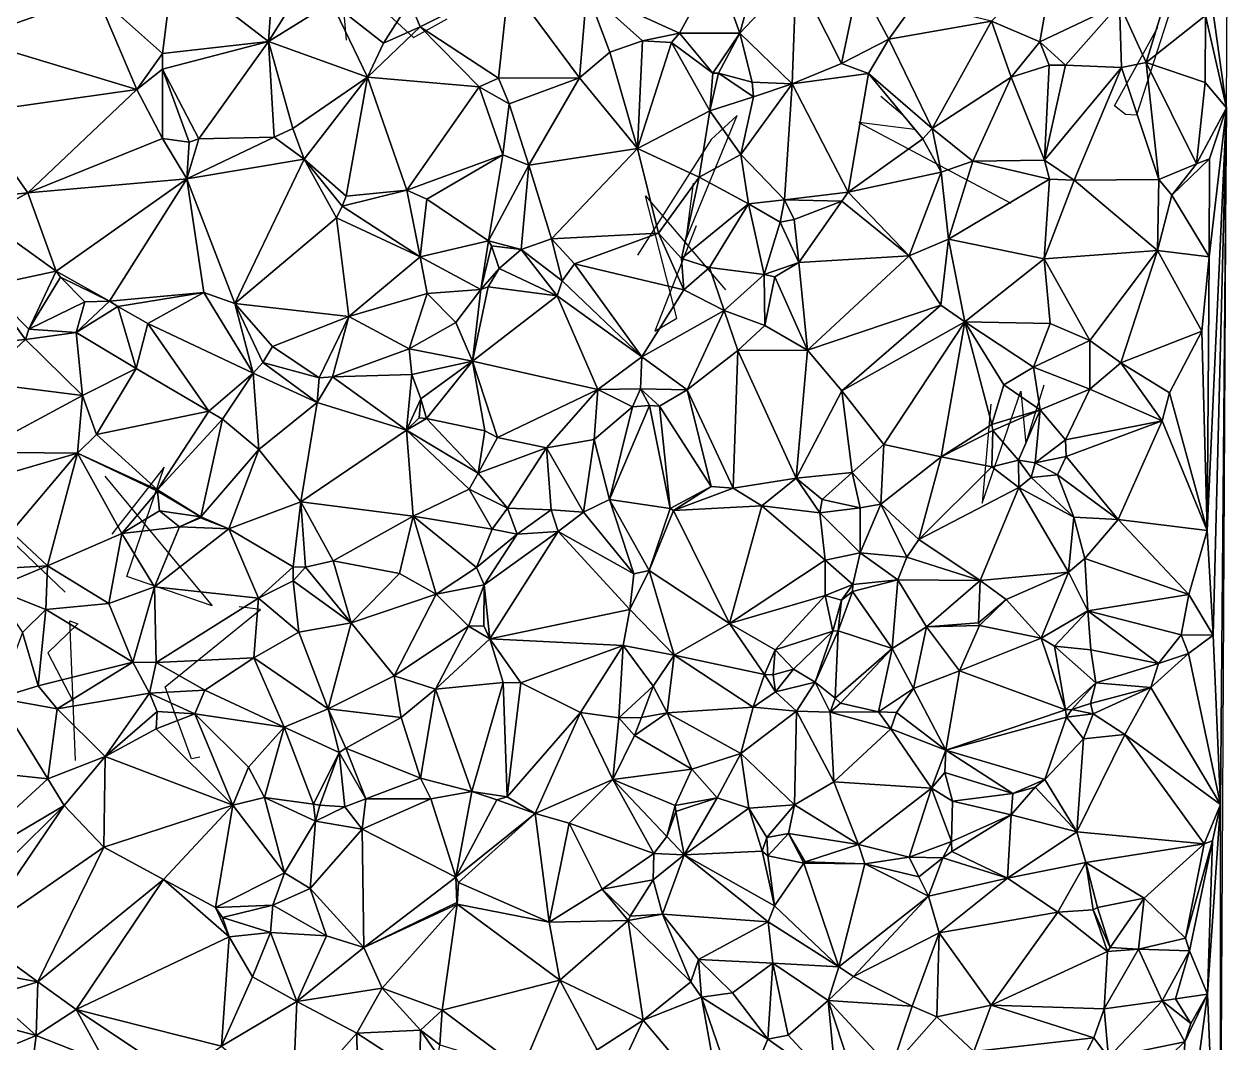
# Model space of a CAD drawing. Header units: metres. Extents: x -15 to 15.4, y -15 to 15.8.
# Drawn here: x 0.78 to 14.99, y -2.3 to 9.72 of the extents above; entities that cross this region are included whole.
import ezdxf

# ---------------------------------------------------------------- set-up
doc = ezdxf.new("R2010")
doc.units = ezdxf.units.M
doc.layers.add('CRACKS', color=1, linetype='Continuous')
doc.layers.add('STREET_MESH', color=7, linetype='Continuous')

msp = doc.modelspace()

# ---------------------------------------------------------------- linework, layer by layer
at = {"layer": 'CRACKS'}
for points in [[(4.587, 9.531, 0.1), (4.488, 10.65, 0.1), (4.762, 10.131, 0.1), (5.378, 9.56, 0.1), (5.775, 9.783, 0.1)], [(14.391, 10.149, 0.1), (13.906, 8.643, 0.1), (13.778, 8.654, 0.1), (13.649, 8.754, 0.1), (14.157, 9.684, 0.1)], [(10.892, 8.869, 0.1), (11.146, 8.654, 0.1), (11.288, 8.474, 0.1), (10.632, 8.558, 0.1), (12.423, 7.608, 0.1)], [(8.679, 7.841, 0.1), (8.592, 7.173, 0.1), (9.197, 8.64, 0.1), (8.889, 8.359, 0.1), (8.02, 6.994, 0.1)], [(8.714, 7.337, 0.1), (8.225, 6.094, 0.1), (8.485, 6.251, 0.1), (8.115, 7.693, 0.1), (9.058, 6.583, 0.1)], [(12.187, 5.236, 0.1), (12.086, 4.066, 0.1), (12.542, 5.388, 0.1), (12.601, 4.765, 0.1), (12.819, 5.463, 0.1)], [(1.739, 4.385, 0.1), (3.005, 2.854, 0.1), (1.998, 3.201, 0.1), (2.439, 4.49, 0.1), (1.82, 3.7, 0.1)], [(0.302, 3.771, 0.1), (-0.248, 2.944, 0.1), (-0.391, 3.196, 0.1), (0.263, 3.974, 0.1), (1.269, 3.017, 0.1)], [(2.858, 1.068, 0.1), (2.76, 1.05, 0.1), (2.448, 1.898, 0.1), (3.575, 2.811, 0.1), (3.324, 2.845, 0.1)], [(1.393, 1.029, 0.1), (1.324, 2.678, 0.1), (1.418, 2.644, 0.1), (1.064, 2.301, 0.1), (1.366, 1.72, 0.1)]]:
    msp.add_polyline3d(points, dxfattribs=at)
at = {"layer": 'STREET_MESH'}
for points in [[(14.774, 10.14), (14.97, 8.73), (14.985, 11.574)], [(2.418, 9.373), (2.544, 10.38), (1.64, 10.07)], [(2.544, 10.38), (2.418, 9.373), (3.667, 9.515)], [(3.709, 10.085), (2.544, 10.38), (3.667, 9.515)], [(7.423, 10.113), (8.516, 9.612), (8.946, 10.395)], [(8.516, 9.612), (9.227, 9.614), (8.946, 10.395)], [(9.227, 9.614), (9.398, 10.226), (8.946, 10.395)], [(12.765, 9.51), (12.938, 10.499), (12.197, 9.754)], [(12.765, 9.51), (13.708, 9.956), (12.938, 10.499)], [(9.398, 10.226), (9.227, 9.614), (9.893, 10.317)], [(9.227, 9.614), (9.845, 9.013), (9.893, 10.317)], [(9.845, 9.013), (10.428, 9.254), (9.893, 10.317)], [(10.428, 9.254), (10.626, 10.212), (9.893, 10.317)], [(0.546, 10.205), (0.149, 9.54), (1.64, 10.07)], [(4.007, 10.058), (3.709, 10.085), (3.667, 9.515)], [(5.337, 9.982), (5.457, 9.685), (6.504, 10.21)], [(5.457, 9.685), (6.38, 9.082), (6.504, 10.21)], [(6.38, 9.082), (7.337, 9.085), (6.504, 10.21)], [(7.337, 9.085), (7.423, 10.113), (6.504, 10.21)], [(7.693, 9.387), (7.423, 10.113), (7.337, 9.085)], [(7.423, 10.113), (8.078, 9.521), (8.516, 9.612)], [(8.078, 9.521), (7.423, 10.113), (7.693, 9.387)], [(10.626, 10.212), (10.428, 9.254), (10.985, 9.54)], [(11.293, 9.969), (10.626, 10.212), (10.985, 9.54)], [(14.774, 10.14), (14.721, 9.821), (14.97, 8.73)], [(1.64, 10.07), (0.149, 9.54), (2.115, 8.946)], [(2.418, 9.373), (1.64, 10.07), (2.115, 8.946)], [(4.41, 9.976), (4.007, 10.058), (3.667, 9.515)], [(4.835, 9.093), (4.41, 9.976), (3.667, 9.515)], [(4.41, 9.976), (5.023, 9.496), (5.337, 9.982)], [(5.023, 9.496), (4.41, 9.976), (4.835, 9.093)], [(5.023, 9.496), (5.457, 9.685), (5.337, 9.982)], [(11.293, 9.969), (10.985, 9.54), (12.197, 9.754)], [(13.708, 9.956), (12.765, 9.51), (13.07, 9.235)], [(13.731, 9.207), (13.708, 9.956), (13.07, 9.235)], [(14.022, 9.266), (14.236, 9.969), (13.708, 9.956)], [(13.731, 9.207), (14.022, 9.266), (13.708, 9.956)], [(14.022, 9.266), (14.721, 9.821), (14.236, 9.969)], [(14.721, 9.821), (14.022, 9.266), (14.716, 9.032)], [(14.721, 9.821), (14.716, 9.032), (14.97, 8.73)], [(5.457, 9.685), (4.835, 9.093), (6.153, 8.98)], [(5.023, 9.496), (4.835, 9.093), (5.457, 9.685)], [(6.38, 9.082), (5.457, 9.685), (6.153, 8.98)], [(10.985, 9.54), (11.495, 8.489), (12.197, 9.754)], [(11.495, 8.489), (12.427, 9.093), (12.197, 9.754)], [(12.427, 9.093), (12.765, 9.51), (12.197, 9.754)], [(0.149, 9.54), (0.164, 8.674), (2.115, 8.946)], [(2.418, 9.373), (2.418, 9.186), (3.667, 9.515)], [(2.418, 9.186), (2.845, 8.365), (3.667, 9.515)], [(3.667, 9.515), (2.845, 8.365), (3.733, 8.386)], [(3.956, 8.489), (3.667, 9.515), (3.733, 8.386)], [(3.956, 8.489), (4.835, 9.093), (3.667, 9.515)], [(8.078, 9.521), (7.693, 9.387), (8.021, 8.253)], [(8.42, 9.504), (8.078, 9.521), (8.021, 8.253)], [(8.078, 9.521), (8.42, 9.504), (8.516, 9.612)], [(8.42, 9.504), (8.91, 9.142), (8.516, 9.612)], [(8.91, 9.142), (9.227, 9.614), (8.516, 9.612)], [(8.91, 9.142), (8.976, 9.139), (9.227, 9.614)], [(9.227, 9.614), (8.976, 9.139), (9.375, 9.033)], [(9.845, 9.013), (9.227, 9.614), (9.375, 9.033)], [(10.985, 9.54), (10.428, 9.254), (10.745, 9.137)], [(11.495, 8.489), (10.985, 9.54), (10.745, 9.137)], [(2.418, 9.186), (2.418, 9.373), (2.115, 8.946)], [(7.693, 9.387), (7.337, 9.085), (8.021, 8.253)], [(8.875, 8.694), (8.42, 9.504), (8.021, 8.253)], [(8.91, 9.142), (8.42, 9.504), (8.875, 8.694)], [(12.876, 9.233), (12.765, 9.51), (12.427, 9.093)], [(12.765, 9.51), (12.876, 9.233), (13.07, 9.235)], [(10.428, 9.254), (9.845, 9.013), (10.745, 9.137)], [(12.823, 8.114), (12.876, 9.233), (12.427, 9.093)], [(12.876, 9.233), (12.823, 8.114), (13.07, 9.235)], [(12.823, 8.114), (13.731, 9.207), (13.07, 9.235)], [(14.022, 9.266), (13.731, 9.207), (14.169, 7.886)], [(14.022, 9.266), (14.615, 8.071), (14.716, 9.032)], [(14.615, 8.071), (14.022, 9.266), (14.169, 7.886)], [(2.419, 8.369), (2.418, 9.186), (2.115, 8.946)], [(2.731, 8.325), (2.418, 9.186), (2.419, 8.369)], [(2.418, 9.186), (2.731, 8.325), (2.845, 8.365)], [(4.835, 9.093), (3.956, 8.489), (4.09, 8.127)], [(4.586, 7.69), (4.835, 9.093), (4.09, 8.127)], [(4.835, 9.093), (4.586, 7.69), (5.3, 7.758)], [(6.153, 8.98), (4.835, 9.093), (5.3, 7.758)], [(8.976, 9.139), (8.91, 9.142), (8.875, 8.694)], [(8.976, 9.139), (8.875, 8.694), (9.388, 8.862)], [(8.976, 9.139), (9.388, 8.862), (9.375, 9.033)], [(10.745, 9.137), (9.845, 9.013), (10.504, 7.736)], [(11.386, 8.367), (10.745, 9.137), (10.504, 7.736)], [(11.386, 8.367), (11.495, 8.489), (10.745, 9.137)], [(11.495, 8.489), (11.977, 8.103), (12.427, 9.093)], [(11.977, 8.103), (12.823, 8.114), (12.427, 9.093)], [(13.731, 9.207), (12.823, 8.114), (13.173, 7.878)], [(14.169, 7.886), (13.731, 9.207), (13.173, 7.878)], [(6.434, 8.175), (6.153, 8.98), (5.3, 7.758)], [(6.508, 8.78), (6.38, 9.082), (6.153, 8.98)], [(6.434, 8.175), (6.508, 8.78), (6.153, 8.98)], [(7.337, 9.085), (6.38, 9.082), (6.508, 8.78)], [(7.337, 9.085), (6.508, 8.78), (6.739, 8.056)], [(8.021, 8.253), (7.337, 9.085), (6.739, 8.056)], [(9.241, 8.18), (9.845, 9.013), (9.388, 8.862)], [(9.241, 8.18), (9.756, 7.646), (9.845, 9.013)], [(9.388, 8.862), (9.845, 9.013), (9.375, 9.033)], [(9.845, 9.013), (9.756, 7.646), (10.504, 7.736)], [(14.716, 9.032), (14.615, 8.071), (14.97, 8.73)], [(0.164, 8.674), (0.831, 7.727), (2.115, 8.946)], [(0.831, 7.727), (2.419, 8.369), (2.115, 8.946)], [(8.875, 8.694), (9.241, 8.18), (9.388, 8.862)], [(0.164, 8.674), (0.106, 7.654), (0.831, 7.727)], [(6.508, 8.78), (6.434, 8.175), (6.739, 8.056)], [(8.75, 7.915), (8.875, 8.694), (8.021, 8.253)], [(8.75, 7.915), (9.241, 8.18), (8.875, 8.694)], [(14.615, 8.071), (14.769, 8.129), (14.97, 8.73)], [(14.97, 8.73), (14.739, 3.744), (14.81, 2.51)], [(14.765, 6.974), (14.739, 3.744), (14.97, 8.73)], [(14.769, 8.129), (14.765, 6.974), (14.97, 8.73)], [(14.897, 0.512), (14.97, 8.73), (14.81, 2.51)], [(14.97, 8.73), (14.897, 0.512), (14.893, -5.364)], [(2.703, 7.894), (4.09, 8.127), (3.733, 8.386)], [(2.845, 8.365), (2.703, 7.894), (3.733, 8.386)], [(4.09, 8.127), (3.956, 8.489), (3.733, 8.386)], [(11.602, 7.971), (11.495, 8.489), (11.386, 8.367)], [(11.602, 7.971), (11.977, 8.103), (11.495, 8.489)], [(0.831, 7.727), (2.703, 7.894), (2.419, 8.369)], [(2.703, 7.894), (2.731, 8.325), (2.419, 8.369)], [(2.731, 8.325), (2.703, 7.894), (2.845, 8.365)], [(7.005, 7.186), (8.021, 8.253), (6.739, 8.056)], [(8.021, 8.253), (7.005, 7.186), (8.267, 7.252)], [(8.75, 7.915), (8.021, 8.253), (8.267, 7.252)], [(11.602, 7.971), (11.386, 8.367), (10.504, 7.736)], [(2.703, 7.894), (3.27, 6.422), (4.09, 8.127)], [(4.09, 8.127), (3.27, 6.422), (4.471, 7.435)], [(4.537, 7.569), (4.09, 8.127), (4.471, 7.435)], [(4.537, 7.569), (4.586, 7.69), (4.09, 8.127)], [(5.534, 7.653), (6.434, 8.175), (5.3, 7.758)], [(6.434, 8.175), (5.534, 7.653), (6.264, 7.162)], [(6.434, 8.175), (6.264, 7.162), (6.739, 8.056)], [(9.241, 8.18), (8.75, 7.915), (9.329, 7.6)], [(9.756, 7.646), (9.241, 8.18), (9.329, 7.6)], [(11.977, 8.103), (11.602, 7.971), (11.688, 7.181)], [(12.881, 7.89), (11.977, 8.103), (11.688, 7.181)], [(11.977, 8.103), (12.881, 7.89), (12.823, 8.114)], [(12.823, 8.114), (12.881, 7.89), (13.173, 7.878)], [(14.765, 6.974), (14.769, 8.129), (14.325, 7.701)], [(14.769, 8.129), (14.615, 8.071), (14.325, 7.701)], [(6.264, 7.162), (6.65, 7.059), (6.739, 8.056)], [(6.65, 7.059), (7.005, 7.186), (6.739, 8.056)], [(11.226, 6.985), (11.602, 7.971), (10.504, 7.736)], [(11.688, 7.181), (11.602, 7.971), (11.226, 6.985)], [(14.615, 8.071), (14.169, 7.886), (14.325, 7.701)], [(2.703, 7.894), (0.831, 7.727), (1.162, 6.803)], [(2.703, 7.894), (1.162, 6.803), (1.794, 6.449)], [(2.906, 6.553), (2.703, 7.894), (1.794, 6.449)], [(3.27, 6.422), (2.703, 7.894), (2.906, 6.553)], [(8.541, 6.955), (8.75, 7.915), (8.267, 7.252)], [(8.75, 7.915), (8.541, 6.955), (9.329, 7.6)], [(12.881, 7.89), (11.688, 7.181), (12.817, 6.948)], [(12.881, 7.89), (12.817, 6.948), (13.173, 7.878)], [(12.817, 6.948), (14.155, 7.049), (13.173, 7.878)], [(14.155, 7.049), (14.169, 7.886), (13.173, 7.878)], [(14.169, 7.886), (14.155, 7.049), (14.325, 7.701)], [(0.831, 7.727), (0.106, 7.654), (0.287, 7.435)], [(1.162, 6.803), (0.831, 7.727), (0.287, 7.435)], [(4.586, 7.69), (4.537, 7.569), (5.3, 7.758)], [(4.537, 7.569), (5.458, 6.974), (5.3, 7.758)], [(5.458, 6.974), (5.534, 7.653), (5.3, 7.758)], [(9.756, 7.646), (10.433, 7.63), (10.504, 7.736)], [(10.433, 7.63), (11.226, 6.985), (10.504, 7.736)], [(14.155, 7.049), (14.765, 6.974), (14.325, 7.701)], [(5.458, 6.974), (4.537, 7.569), (4.471, 7.435)], [(5.534, 7.653), (5.458, 6.974), (6.264, 7.162)], [(8.541, 6.955), (8.87, 6.848), (9.329, 7.6)], [(8.87, 6.848), (9.514, 6.766), (9.329, 7.6)], [(9.704, 7.384), (9.756, 7.646), (9.329, 7.6)], [(9.514, 6.766), (9.704, 7.384), (9.329, 7.6)], [(9.704, 7.384), (9.868, 7.413), (9.756, 7.646)], [(9.756, 7.646), (9.868, 7.413), (10.433, 7.63)], [(10.433, 7.63), (9.868, 7.413), (9.924, 6.906)], [(11.226, 6.985), (10.433, 7.63), (9.924, 6.906)], [(0.338, 6.627), (1.162, 6.803), (0.287, 7.435)], [(3.27, 6.422), (4.614, 6.27), (4.471, 7.435)], [(4.614, 6.27), (5.458, 6.974), (4.471, 7.435)], [(9.868, 7.413), (9.704, 7.384), (9.924, 6.906)], [(7.005, 7.186), (7.278, 6.892), (8.267, 7.252)], [(7.278, 6.892), (8.567, 6.584), (8.267, 7.252)], [(8.567, 6.584), (8.541, 6.955), (8.267, 7.252)], [(9.704, 7.384), (9.514, 6.766), (9.924, 6.906)], [(5.458, 6.974), (6.172, 6.587), (6.264, 7.162)], [(6.172, 6.587), (6.299, 7.104), (6.264, 7.162)], [(6.172, 6.587), (6.389, 6.836), (6.299, 7.104)], [(6.299, 7.104), (6.65, 7.059), (6.264, 7.162)], [(6.389, 6.836), (6.65, 7.059), (6.299, 7.104)], [(6.65, 7.059), (7.134, 6.691), (7.005, 7.186)], [(7.134, 6.691), (7.278, 6.892), (7.005, 7.186)], [(11.688, 7.181), (11.226, 6.985), (11.598, 6.404)], [(11.882, 6.208), (11.688, 7.181), (11.598, 6.404)], [(11.688, 7.181), (11.882, 6.208), (12.817, 6.948)], [(5.458, 6.974), (4.614, 6.27), (5.54, 6.541)], [(6.172, 6.587), (5.458, 6.974), (5.54, 6.541)], [(6.65, 7.059), (6.389, 6.836), (7.074, 6.513)], [(7.134, 6.691), (6.65, 7.059), (7.074, 6.513)], [(10.027, 5.87), (11.226, 6.985), (9.924, 6.906)], [(11.226, 6.985), (10.027, 5.87), (11.598, 6.404)], [(13.356, 5.986), (14.155, 7.049), (12.817, 6.948)], [(14.155, 7.049), (13.356, 5.986), (13.722, 5.724)], [(14.155, 7.049), (13.722, 5.724), (14.679, 6.095)], [(14.765, 6.974), (14.155, 7.049), (14.679, 6.095)], [(14.765, 6.974), (14.679, 6.095), (14.739, 3.744)], [(6.389, 6.836), (6.172, 6.587), (6.258, 6.619)], [(6.389, 6.836), (6.258, 6.619), (7.074, 6.513)], [(7.278, 6.892), (7.134, 6.691), (8.071, 5.795)], [(8.567, 6.584), (7.278, 6.892), (8.071, 5.795)], [(8.87, 6.848), (8.541, 6.955), (8.567, 6.584)], [(9.044, 6.338), (8.87, 6.848), (8.567, 6.584)], [(9.514, 6.766), (8.87, 6.848), (9.044, 6.338)], [(9.514, 6.766), (9.641, 6.738), (9.924, 6.906)], [(9.641, 6.738), (10.027, 5.87), (9.924, 6.906)], [(12.817, 6.948), (11.882, 6.208), (12.89, 6.186)], [(13.356, 5.986), (12.817, 6.948), (12.89, 6.186)], [(0.338, 6.627), (0.842, 6.121), (1.162, 6.803)], [(0.842, 6.121), (1.214, 6.735), (1.162, 6.803)], [(1.214, 6.735), (0.842, 6.121), (1.502, 6.442)], [(1.162, 6.803), (1.214, 6.735), (1.794, 6.449)], [(1.214, 6.735), (1.502, 6.442), (1.794, 6.449)], [(7.134, 6.691), (7.074, 6.513), (8.071, 5.795)], [(9.514, 6.766), (9.044, 6.338), (9.524, 6.164)], [(9.641, 6.738), (9.514, 6.766), (9.524, 6.164)], [(10.027, 5.87), (9.641, 6.738), (9.524, 6.164)], [(0.338, 6.627), (-0.158, 5.906), (0.802, 5.998)], [(0.842, 6.121), (0.338, 6.627), (0.802, 5.998)], [(1.889, 6.387), (2.906, 6.553), (1.794, 6.449)], [(2.906, 6.553), (1.889, 6.387), (2.244, 6.187)], [(2.906, 6.553), (2.244, 6.187), (3.486, 5.599)], [(3.27, 6.422), (2.906, 6.553), (3.486, 5.599)], [(4.614, 6.27), (5.327, 5.888), (5.54, 6.541)], [(5.327, 5.888), (5.876, 6.2), (5.54, 6.541)], [(5.876, 6.2), (6.172, 6.587), (5.54, 6.541)], [(6.172, 6.587), (5.876, 6.2), (6.073, 5.743)], [(7.074, 6.513), (6.258, 6.619), (6.073, 5.743)], [(6.258, 6.619), (6.172, 6.587), (6.073, 5.743)], [(9.044, 6.338), (8.567, 6.584), (8.071, 5.795)], [(1.502, 6.442), (0.842, 6.121), (1.398, 6.08)], [(1.398, 6.08), (1.889, 6.387), (1.794, 6.449)], [(1.502, 6.442), (1.398, 6.08), (1.794, 6.449)], [(4.614, 6.27), (3.27, 6.422), (3.715, 5.915)], [(3.602, 5.726), (3.27, 6.422), (3.486, 5.599)], [(3.27, 6.422), (3.602, 5.726), (3.715, 5.915)], [(7.552, 5.407), (7.074, 6.513), (6.073, 5.743)], [(7.074, 6.513), (7.552, 5.407), (8.071, 5.795)], [(10.027, 5.87), (10.433, 5.391), (11.598, 6.404)], [(10.433, 5.391), (11.882, 6.208), (11.598, 6.404)], [(2.107, 5.655), (1.889, 6.387), (1.398, 6.08)], [(1.889, 6.387), (2.107, 5.655), (2.244, 6.187)], [(4.266, 5.547), (4.614, 6.27), (3.715, 5.915)], [(4.614, 6.27), (4.266, 5.547), (4.423, 5.557)], [(5.327, 5.888), (4.614, 6.27), (4.423, 5.557)], [(8.608, 5.403), (9.044, 6.338), (8.071, 5.795)], [(9.204, 5.867), (9.044, 6.338), (8.608, 5.403)], [(9.044, 6.338), (9.204, 5.867), (9.524, 6.164)], [(0.842, 6.121), (0.802, 5.998), (1.398, 6.08)], [(2.107, 5.655), (2.965, 5.152), (2.244, 6.187)], [(2.244, 6.187), (2.965, 5.152), (3.486, 5.599)], [(5.876, 6.2), (5.327, 5.888), (6.073, 5.743)], [(9.204, 5.867), (10.027, 5.87), (9.524, 6.164)], [(10.926, 4.759), (11.882, 6.208), (10.433, 5.391)], [(11.882, 6.208), (10.926, 4.759), (11.603, 4.614)], [(12.2, 4.994), (11.882, 6.208), (11.603, 4.614)], [(11.882, 6.208), (12.692, 5.671), (12.89, 6.186)], [(12.342, 5.461), (12.692, 5.671), (11.882, 6.208)], [(12.2, 4.994), (12.342, 5.461), (11.882, 6.208)], [(12.692, 5.671), (13.356, 5.986), (12.89, 6.186)], [(0.802, 5.998), (-0.158, 5.906), (0.253, 5.49)], [(1.475, 5.336), (0.802, 5.998), (0.253, 5.49)], [(0.802, 5.998), (1.475, 5.336), (1.398, 6.08)], [(1.475, 5.336), (2.107, 5.655), (1.398, 6.08)], [(13.356, 5.986), (12.692, 5.671), (13.357, 5.413)], [(13.356, 5.986), (13.357, 5.413), (13.722, 5.724)], [(13.722, 5.724), (14.296, 5.37), (14.679, 6.095)], [(14.679, 6.095), (14.296, 5.37), (14.739, 3.744)], [(3.602, 5.726), (4.266, 5.547), (3.715, 5.915)], [(5.357, 5.586), (5.327, 5.888), (4.423, 5.557)], [(5.327, 5.888), (5.357, 5.586), (6.073, 5.743)], [(9.204, 5.867), (8.608, 5.403), (9.148, 4.244)], [(9.204, 5.867), (9.148, 4.244), (9.892, 4.362)], [(10.027, 5.87), (9.204, 5.867), (9.892, 4.362)], [(10.433, 5.391), (10.027, 5.87), (9.892, 4.362)], [(4.241, 5.255), (3.602, 5.726), (3.486, 5.599)], [(3.602, 5.726), (4.241, 5.255), (4.266, 5.547)], [(5.357, 5.586), (5.466, 5.296), (6.073, 5.743)], [(5.466, 5.296), (5.532, 5.066), (6.073, 5.743)], [(5.532, 5.066), (6.219, 4.92), (6.073, 5.743)], [(6.219, 4.92), (6.368, 4.843), (6.073, 5.743)], [(6.368, 4.843), (7.552, 5.407), (6.073, 5.743)], [(7.552, 5.407), (8.057, 5.414), (8.071, 5.795)], [(8.057, 5.414), (8.608, 5.403), (8.071, 5.795)], [(13.722, 5.724), (13.357, 5.413), (14.209, 5.039)], [(14.296, 5.37), (13.722, 5.724), (14.209, 5.039)], [(2.107, 5.655), (1.475, 5.336), (1.639, 4.877)], [(2.965, 5.152), (2.107, 5.655), (1.639, 4.877)], [(2.965, 5.152), (3.125, 5.059), (3.486, 5.599)], [(3.125, 5.059), (3.553, 4.701), (3.486, 5.599)], [(3.553, 4.701), (4.241, 5.255), (3.486, 5.599)], [(4.266, 5.547), (4.241, 5.255), (4.423, 5.557)], [(4.423, 5.557), (4.241, 5.255), (5.294, 4.928)], [(5.357, 5.586), (4.423, 5.557), (5.294, 4.928)], [(5.466, 5.296), (5.357, 5.586), (5.294, 4.928)], [(12.692, 5.671), (12.342, 5.461), (12.769, 5.167)], [(13.357, 5.413), (12.692, 5.671), (12.769, 5.167)], [(0.232, 4.667), (1.475, 5.336), (0.253, 5.49)], [(7.552, 5.407), (6.368, 4.843), (6.949, 4.719)], [(7.51, 4.819), (7.552, 5.407), (6.949, 4.719)], [(7.51, 4.819), (7.96, 5.202), (7.552, 5.407)], [(7.96, 5.202), (8.057, 5.414), (7.552, 5.407)], [(7.96, 5.202), (8.164, 5.22), (8.057, 5.414)], [(8.057, 5.414), (8.28, 5.209), (8.608, 5.403)], [(8.057, 5.414), (8.164, 5.22), (8.28, 5.209)], [(8.608, 5.403), (8.28, 5.209), (8.89, 4.264)], [(9.148, 4.244), (8.608, 5.403), (8.89, 4.264)], [(12.342, 5.461), (12.2, 4.994), (12.769, 5.167)], [(13.357, 5.413), (12.769, 5.167), (13.068, 4.814)], [(14.209, 5.039), (13.357, 5.413), (13.068, 4.814)], [(1.415, 4.656), (1.475, 5.336), (0.232, 4.667)], [(1.475, 5.336), (1.415, 4.656), (1.639, 4.877)], [(4.05, 4.083), (4.241, 5.255), (3.553, 4.701)], [(4.241, 5.255), (4.05, 4.083), (5.294, 4.928)], [(5.445, 5.074), (5.466, 5.296), (5.294, 4.928)], [(5.445, 5.074), (5.532, 5.066), (5.466, 5.296)], [(10.552, 4.429), (10.433, 5.391), (9.892, 4.362)], [(10.552, 4.429), (10.926, 4.759), (10.433, 5.391)], [(14.296, 5.37), (14.209, 5.039), (14.739, 3.744)], [(2.36, 4.223), (2.965, 5.152), (1.639, 4.877)], [(2.965, 5.152), (2.36, 4.223), (3.125, 5.059)], [(7.96, 5.202), (7.51, 4.819), (7.69, 4.11)], [(8.407, 4.005), (8.164, 5.22), (7.69, 4.11)], [(8.164, 5.22), (7.96, 5.202), (7.69, 4.11)], [(8.164, 5.22), (8.407, 4.005), (8.28, 5.209)], [(8.28, 5.209), (8.407, 4.005), (8.89, 4.264)], [(12.2, 4.994), (12.211, 4.922), (12.769, 5.167)], [(12.211, 4.922), (12.516, 4.573), (12.769, 5.167)], [(12.516, 4.573), (12.713, 4.541), (12.769, 5.167)], [(12.769, 5.167), (12.713, 4.541), (13.068, 4.814)], [(2.36, 4.223), (2.868, 3.905), (3.125, 5.059)], [(3.125, 5.059), (2.868, 3.905), (3.553, 4.701)], [(5.532, 5.066), (5.445, 5.074), (5.294, 4.928)], [(6.141, 4.422), (5.532, 5.066), (5.294, 4.928)], [(5.532, 5.066), (6.141, 4.422), (6.219, 4.92)], [(12.211, 4.922), (12.2, 4.994), (11.603, 4.614)], [(13.079, 4.618), (14.209, 5.039), (13.068, 4.814)], [(13.079, 4.618), (13.692, 3.874), (14.209, 5.039)], [(14.209, 5.039), (13.692, 3.874), (14.739, 3.744)], [(1.415, 4.656), (2.36, 4.223), (1.639, 4.877)], [(4.05, 4.083), (5.373, 3.914), (5.294, 4.928)], [(5.373, 3.914), (6.036, 4.23), (5.294, 4.928)], [(6.036, 4.23), (6.141, 4.422), (5.294, 4.928)], [(6.141, 4.422), (6.368, 4.843), (6.219, 4.92)], [(6.368, 4.843), (6.141, 4.422), (6.949, 4.719)], [(12.2, 4.497), (12.211, 4.922), (11.603, 4.614)], [(12.516, 4.573), (12.211, 4.922), (12.2, 4.497)], [(2.868, 3.905), (3.2, 3.762), (3.553, 4.701)], [(3.2, 3.762), (4.05, 4.083), (3.553, 4.701)], [(6.141, 4.422), (6.487, 4.008), (6.949, 4.719)], [(6.487, 4.008), (7.002, 3.987), (6.949, 4.719)], [(7.385, 3.962), (7.51, 4.819), (6.949, 4.719)], [(7.002, 3.987), (7.385, 3.962), (6.949, 4.719)], [(7.51, 4.819), (7.385, 3.962), (7.69, 4.11)], [(10.926, 4.759), (10.552, 4.429), (10.893, 4.056)], [(10.926, 4.759), (10.893, 4.056), (11.603, 4.614)], [(12.713, 4.541), (13.079, 4.618), (13.068, 4.814)], [(1.415, 4.656), (0.232, 4.667), (0.234, 4.316)], [(1.415, 4.656), (0.234, 4.316), (0.634, 3.727)], [(1.063, 3.328), (1.415, 4.656), (0.634, 3.727)], [(1.063, 3.328), (1.938, 3.709), (1.415, 4.656)], [(2.358, 4.208), (2.36, 4.223), (1.415, 4.656)], [(1.938, 3.709), (2.358, 4.208), (1.415, 4.656)], [(10.893, 4.056), (11.34, 3.639), (11.603, 4.614)], [(11.34, 3.639), (12.2, 4.497), (11.603, 4.614)], [(12.516, 4.573), (12.2, 4.497), (12.52, 4.252)], [(12.664, 4.371), (12.516, 4.573), (12.52, 4.252)], [(12.664, 4.371), (12.713, 4.541), (12.516, 4.573)], [(12.713, 4.541), (12.977, 4.402), (13.079, 4.618)], [(12.977, 4.402), (13.692, 3.874), (13.079, 4.618)], [(6.487, 4.008), (6.141, 4.422), (6.036, 4.23)], [(10.198, 4.111), (10.552, 4.429), (9.892, 4.362)], [(10.647, 4.011), (10.552, 4.429), (10.198, 4.111)], [(10.552, 4.429), (10.647, 4.011), (10.893, 4.056)], [(12.2, 4.497), (11.34, 3.639), (12.52, 4.252)], [(12.713, 4.541), (12.664, 4.371), (12.977, 4.402)], [(8.407, 4.005), (8.446, 3.978), (8.89, 4.264)], [(8.446, 3.978), (9.148, 4.244), (8.89, 4.264)], [(9.148, 4.244), (9.486, 4.036), (9.892, 4.362)], [(9.486, 4.036), (10.17, 3.952), (9.892, 4.362)], [(10.17, 3.952), (10.198, 4.111), (9.892, 4.362)], [(12.664, 4.371), (12.52, 4.252), (13.169, 3.901)], [(12.977, 4.402), (12.664, 4.371), (13.169, 3.901)], [(13.692, 3.874), (12.977, 4.402), (13.169, 3.901)], [(2.383, 3.974), (2.358, 4.208), (1.938, 3.709)], [(2.36, 4.223), (2.358, 4.208), (2.868, 3.905)], [(2.358, 4.208), (2.383, 3.974), (2.868, 3.905)], [(5.373, 3.914), (6.306, 3.76), (6.036, 4.23)], [(6.306, 3.76), (6.487, 4.008), (6.036, 4.23)], [(8.446, 3.978), (9.486, 4.036), (9.148, 4.244)], [(11.34, 3.639), (12.064, 3.152), (12.52, 4.252)], [(12.064, 3.152), (13.103, 3.254), (12.52, 4.252)], [(12.52, 4.252), (13.103, 3.254), (13.169, 3.901)], [(4.05, 4.083), (3.2, 3.762), (3.958, 3.315)], [(4.105, 3.312), (4.05, 4.083), (3.958, 3.315)], [(4.05, 4.083), (4.432, 3.386), (5.373, 3.914)], [(4.105, 3.312), (4.432, 3.386), (4.05, 4.083)], [(6.602, 3.699), (6.487, 4.008), (6.306, 3.76)], [(6.487, 4.008), (6.602, 3.699), (7.002, 3.987)], [(6.602, 3.699), (7.084, 3.734), (7.002, 3.987)], [(7.084, 3.734), (7.385, 3.962), (7.002, 3.987)], [(7.385, 3.962), (7.979, 3.231), (7.69, 4.11)], [(8.159, 3.272), (8.407, 4.005), (7.69, 4.11)], [(7.979, 3.231), (8.159, 3.272), (7.69, 4.11)], [(8.446, 3.978), (8.407, 4.005), (8.159, 3.272)], [(8.446, 3.978), (8.159, 3.272), (9.108, 2.645)], [(9.486, 4.036), (8.446, 3.978), (9.108, 2.645)], [(10.235, 3.392), (9.486, 4.036), (9.108, 2.645)], [(10.17, 3.952), (9.486, 4.036), (10.235, 3.392)], [(10.17, 3.952), (10.647, 4.011), (10.198, 4.111)], [(10.647, 4.011), (10.17, 3.952), (10.646, 3.481)], [(10.647, 4.011), (10.646, 3.481), (10.893, 4.056)], [(10.646, 3.481), (11.197, 3.429), (10.893, 4.056)], [(11.197, 3.429), (11.34, 3.639), (10.893, 4.056)], [(2.383, 3.974), (1.938, 3.709), (2.62, 3.786)], [(2.383, 3.974), (2.62, 3.786), (2.868, 3.905)], [(2.62, 3.786), (2.864, 3.894), (2.868, 3.905)], [(2.864, 3.894), (2.62, 3.786), (3.2, 3.762)], [(2.864, 3.894), (3.2, 3.762), (2.868, 3.905)], [(4.432, 3.386), (5.213, 3.237), (5.373, 3.914)], [(5.373, 3.914), (5.213, 3.237), (5.644, 2.994)], [(6.122, 3.308), (5.373, 3.914), (5.644, 2.994)], [(6.122, 3.308), (6.306, 3.76), (5.373, 3.914)], [(7.084, 3.734), (7.979, 3.231), (7.385, 3.962)], [(10.17, 3.952), (10.235, 3.392), (10.646, 3.481)], [(13.103, 3.254), (13.296, 3.415), (13.169, 3.901)], [(13.296, 3.415), (13.692, 3.874), (13.169, 3.901)], [(13.296, 3.415), (14.523, 2.988), (13.692, 3.874)], [(13.692, 3.874), (14.523, 2.988), (14.739, 3.744)], [(0.374, 3.289), (1.063, 3.328), (0.634, 3.727)], [(1.938, 3.709), (1.063, 3.328), (1.784, 2.883)], [(1.938, 3.709), (1.784, 2.883), (2.322, 3.079)], [(2.62, 3.786), (1.938, 3.709), (2.322, 3.079)], [(3.2, 3.762), (2.62, 3.786), (2.322, 3.079)], [(3.551, 2.947), (3.2, 3.762), (2.322, 3.079)], [(3.2, 3.762), (3.551, 2.947), (3.958, 3.315)], [(6.122, 3.308), (6.602, 3.699), (6.306, 3.76)], [(6.602, 3.699), (6.122, 3.308), (6.214, 3.101)], [(6.279, 2.466), (7.084, 3.734), (6.214, 3.101)], [(7.084, 3.734), (6.602, 3.699), (6.214, 3.101)], [(7.084, 3.734), (6.279, 2.466), (7.932, 2.812)], [(7.979, 3.231), (7.084, 3.734), (7.932, 2.812)], [(14.739, 3.744), (14.523, 2.988), (14.81, 2.51)], [(11.34, 3.639), (11.197, 3.429), (12.064, 3.152)], [(10.235, 3.392), (10.562, 3.107), (10.646, 3.481)], [(10.562, 3.107), (11.093, 3.161), (10.646, 3.481)], [(11.093, 3.161), (11.197, 3.429), (10.646, 3.481)], [(11.197, 3.429), (11.093, 3.161), (12.064, 3.152)], [(13.296, 3.415), (13.103, 3.254), (13.334, 2.794)], [(14.523, 2.988), (13.296, 3.415), (13.334, 2.794)], [(0.418, 3.058), (1.063, 3.328), (0.374, 3.289)], [(1.063, 3.328), (0.418, 3.058), (1.041, 2.81)], [(1.063, 3.328), (1.041, 2.81), (1.784, 2.883)], [(3.551, 2.947), (3.96, 3.151), (3.958, 3.315)], [(3.96, 3.151), (4.105, 3.312), (3.958, 3.315)], [(4.105, 3.312), (3.96, 3.151), (4.644, 2.655)], [(4.432, 3.386), (4.105, 3.312), (4.644, 2.655)], [(5.213, 3.237), (4.432, 3.386), (4.644, 2.655)], [(6.214, 3.101), (6.122, 3.308), (5.644, 2.994)], [(8.455, 2.273), (8.159, 3.272), (7.932, 2.812)], [(8.159, 3.272), (7.979, 3.231), (7.932, 2.812)], [(8.159, 3.272), (8.455, 2.273), (9.108, 2.645)], [(10.236, 2.978), (10.235, 3.392), (9.108, 2.645)], [(10.236, 2.978), (10.562, 3.107), (10.235, 3.392)], [(4.027, 2.545), (3.96, 3.151), (3.551, 2.947)], [(3.96, 3.151), (4.027, 2.545), (4.644, 2.655)], [(5.213, 3.237), (4.644, 2.655), (5.644, 2.994)], [(11.093, 3.161), (10.562, 3.107), (10.557, 3.023)], [(11.024, 2.351), (11.093, 3.161), (10.557, 3.023)], [(11.431, 2.606), (11.093, 3.161), (11.024, 2.351)], [(11.093, 3.161), (11.431, 2.606), (12.064, 3.152)], [(11.431, 2.606), (12.042, 2.654), (12.064, 3.152)], [(12.042, 2.654), (12.371, 2.931), (12.064, 3.152)], [(12.371, 2.931), (13.103, 3.254), (12.064, 3.152)], [(12.371, 2.931), (12.784, 2.474), (13.103, 3.254)], [(13.103, 3.254), (12.784, 2.474), (13.334, 2.794)], [(0.418, 3.058), (0.768, 2.54), (1.041, 2.81)], [(1.784, 2.883), (2.069, 2.192), (2.322, 3.079)], [(2.069, 2.192), (2.344, 2.187), (2.322, 3.079)], [(2.344, 2.187), (3.551, 2.947), (2.322, 3.079)], [(4.644, 2.655), (5.149, 2.028), (5.644, 2.994)], [(5.149, 2.028), (6.027, 2.615), (5.644, 2.994)], [(6.027, 2.615), (6.214, 3.101), (5.644, 2.994)], [(6.027, 2.615), (6.209, 2.618), (6.214, 3.101)], [(6.209, 2.618), (6.279, 2.466), (6.214, 3.101)], [(10.236, 2.978), (10.426, 2.92), (10.562, 3.107)], [(10.387, 2.559), (11.024, 2.351), (10.557, 3.023)], [(10.426, 2.92), (10.387, 2.559), (10.557, 3.023)], [(10.562, 3.107), (10.426, 2.92), (10.557, 3.023)], [(14.434, 2.514), (14.523, 2.988), (13.334, 2.794)], [(14.523, 2.988), (14.434, 2.514), (14.81, 2.51)], [(1.041, 2.81), (2.069, 2.192), (1.784, 2.883)], [(3.551, 2.947), (2.344, 2.187), (3.495, 2.242)], [(4.027, 2.545), (3.551, 2.947), (3.495, 2.242)], [(9.643, 2.335), (10.236, 2.978), (9.108, 2.645)], [(10.236, 2.978), (9.643, 2.335), (10.325, 2.556)], [(10.426, 2.92), (10.236, 2.978), (10.325, 2.556)], [(10.387, 2.559), (10.426, 2.92), (10.325, 2.556)], [(12.042, 2.654), (12.057, 2.622), (12.371, 2.931)], [(12.371, 2.931), (12.057, 2.622), (12.784, 2.474)], [(1.041, 2.81), (0.768, 2.54), (0.95, 1.91)], [(2.069, 2.192), (1.041, 2.81), (0.95, 1.91)], [(6.279, 2.466), (7.853, 2.387), (7.932, 2.812)], [(7.853, 2.387), (8.455, 2.273), (7.932, 2.812)], [(12.784, 2.474), (12.938, 2.379), (13.334, 2.794)], [(12.938, 2.379), (13.37, 2.337), (13.334, 2.794)], [(14.167, 2.174), (14.434, 2.514), (13.334, 2.794)], [(13.37, 2.337), (14.167, 2.174), (13.334, 2.794)], [(4.644, 2.655), (4.027, 2.545), (4.373, 1.638)], [(5.149, 2.028), (4.644, 2.655), (4.373, 1.638)], [(6.027, 2.615), (5.149, 2.028), (5.639, 1.872)], [(6.279, 2.466), (6.027, 2.615), (5.639, 1.872)], [(6.209, 2.618), (6.027, 2.615), (6.279, 2.466)], [(8.455, 2.273), (9.52, 2.045), (9.108, 2.645)], [(9.52, 2.045), (9.643, 2.335), (9.108, 2.645)], [(10.387, 2.559), (10.325, 2.556), (10.115, 1.956)], [(10.352, 1.764), (10.387, 2.559), (10.115, 1.956)], [(10.387, 2.559), (10.352, 1.764), (11.024, 2.351)], [(11.276, 1.878), (11.431, 2.606), (11.024, 2.351)], [(11.431, 2.606), (11.276, 1.878), (11.819, 2.088)], [(12.057, 2.622), (12.042, 2.654), (11.431, 2.606)], [(12.057, 2.622), (11.431, 2.606), (11.819, 2.088)], [(12.057, 2.622), (11.819, 2.088), (12.784, 2.474)], [(0.768, 2.54), (0.476, 1.766), (0.95, 1.91)], [(4.027, 2.545), (3.495, 2.242), (4.373, 1.638)], [(6.435, 1.952), (6.279, 2.466), (5.639, 1.872)], [(7.853, 2.387), (6.279, 2.466), (6.643, 1.947)], [(6.279, 2.466), (6.435, 1.952), (6.643, 1.947)], [(9.643, 2.335), (9.861, 2.109), (10.325, 2.556)], [(10.325, 2.556), (9.861, 2.109), (10.115, 1.956)], [(11.819, 2.088), (13.07, 1.628), (12.784, 2.474)], [(13.07, 1.628), (12.938, 2.379), (12.784, 2.474)], [(14.167, 2.174), (14.522, 2.291), (14.434, 2.514)], [(14.434, 2.514), (14.522, 2.291), (14.81, 2.51)], [(14.522, 2.291), (14.897, 0.512), (14.81, 2.51)], [(7.347, 1.595), (7.853, 2.387), (6.643, 1.947)], [(7.802, 1.532), (7.853, 2.387), (7.347, 1.595)], [(7.802, 1.532), (8.204, 1.906), (7.853, 2.387)], [(7.853, 2.387), (8.204, 1.906), (8.455, 2.273)], [(8.455, 2.273), (8.204, 1.906), (8.372, 1.594)], [(9.386, 1.66), (8.455, 2.273), (8.372, 1.594)], [(9.52, 2.045), (8.455, 2.273), (9.386, 1.66)], [(9.52, 2.045), (9.622, 2.042), (9.643, 2.335)], [(9.622, 2.042), (9.861, 2.109), (9.643, 2.335)], [(10.352, 1.764), (10.415, 1.708), (11.024, 2.351)], [(11.024, 2.351), (10.415, 1.708), (10.862, 1.604)], [(11.276, 1.878), (11.024, 2.351), (10.862, 1.604)], [(12.938, 2.379), (13.428, 1.947), (13.37, 2.337)], [(12.938, 2.379), (13.07, 1.628), (13.428, 1.947)], [(13.428, 1.947), (14.167, 2.174), (13.37, 2.337)], [(14.522, 2.291), (14.076, 1.89), (14.897, 0.512)], [(14.522, 2.291), (14.167, 2.174), (14.076, 1.89)], [(1.176, 1.641), (2.069, 2.192), (0.95, 1.91)], [(2.265, 1.825), (2.069, 2.192), (1.176, 1.641)], [(2.265, 1.825), (2.344, 2.187), (2.069, 2.192)], [(2.344, 2.187), (2.265, 1.825), (2.916, 1.86)], [(2.344, 2.187), (2.916, 1.86), (3.495, 2.242)], [(2.916, 1.86), (3.854, 1.424), (3.495, 2.242)], [(3.495, 2.242), (3.854, 1.424), (4.373, 1.638)], [(14.167, 2.174), (13.428, 1.947), (14.076, 1.89)], [(5.233, 1.538), (5.149, 2.028), (4.373, 1.638)], [(5.149, 2.028), (5.233, 1.538), (5.639, 1.872)], [(9.649, 1.839), (9.52, 2.045), (9.386, 1.66)], [(9.622, 2.042), (9.52, 2.045), (9.649, 1.839)], [(9.622, 2.042), (9.649, 1.839), (9.861, 2.109)], [(9.861, 2.109), (9.649, 1.839), (10.115, 1.956)], [(11.819, 2.088), (11.276, 1.878), (11.656, 1.15)], [(13.07, 1.628), (11.819, 2.088), (11.656, 1.15)], [(0.476, 1.766), (1.176, 1.641), (0.95, 1.91)], [(2.916, 1.86), (2.265, 1.825), (2.799, 1.582)], [(3.854, 1.424), (2.916, 1.86), (2.799, 1.582)], [(5.233, 1.538), (5.46, 0.82), (5.639, 1.872)], [(5.46, 0.82), (6.067, 0.663), (5.639, 1.872)], [(6.067, 0.663), (6.435, 1.952), (5.639, 1.872)], [(6.067, 0.663), (6.484, 0.601), (6.435, 1.952)], [(6.435, 1.952), (6.484, 0.601), (6.643, 1.947)], [(6.484, 0.601), (7.347, 1.595), (6.643, 1.947)], [(7.802, 1.532), (8.069, 1.539), (8.204, 1.906)], [(8.204, 1.906), (8.069, 1.539), (8.372, 1.594)], [(9.649, 1.839), (9.898, 1.612), (10.115, 1.956)], [(9.898, 1.612), (10.292, 1.602), (10.115, 1.956)], [(10.292, 1.602), (10.352, 1.764), (10.115, 1.956)], [(11.076, 1.598), (11.276, 1.878), (10.862, 1.604)], [(11.276, 1.878), (11.076, 1.598), (11.656, 1.15)], [(13.428, 1.947), (13.07, 1.628), (13.143, 1.63)], [(13.428, 1.947), (13.143, 1.63), (13.366, 1.702)], [(13.428, 1.947), (13.366, 1.702), (14.076, 1.89)], [(13.366, 1.702), (13.397, 1.582), (14.076, 1.89)], [(13.397, 1.582), (13.77, 1.335), (14.076, 1.89)], [(14.076, 1.89), (13.77, 1.335), (14.897, 0.512)], [(1.064, 0.815), (0.476, 1.766), (-0.115, 0.94)], [(1.176, 1.641), (0.476, 1.766), (1.064, 0.815)], [(2.265, 1.825), (1.176, 1.641), (1.743, 1.079)], [(2.355, 1.607), (2.265, 1.825), (1.743, 1.079)], [(2.265, 1.825), (2.355, 1.607), (2.799, 1.582)], [(9.898, 1.612), (9.649, 1.839), (9.386, 1.66)], [(10.415, 1.708), (10.352, 1.764), (10.292, 1.602)], [(10.415, 1.708), (10.292, 1.602), (10.862, 1.604)], [(1.176, 1.641), (1.064, 0.815), (1.743, 1.079)], [(2.342, 1.405), (2.355, 1.607), (1.743, 1.079)], [(2.355, 1.607), (2.342, 1.405), (2.799, 1.582)], [(2.342, 1.405), (3.249, 0.504), (2.799, 1.582)], [(3.431, 0.95), (3.854, 1.424), (2.799, 1.582)], [(3.249, 0.504), (3.431, 0.95), (2.799, 1.582)], [(3.854, 1.424), (4.501, 1.126), (4.373, 1.638)], [(4.581, 1.174), (5.233, 1.538), (4.373, 1.638)], [(4.501, 1.126), (4.581, 1.174), (4.373, 1.638)], [(6.484, 0.601), (6.814, 0.406), (7.347, 1.595)], [(6.814, 0.406), (7.731, 0.807), (7.347, 1.595)], [(7.731, 0.807), (7.802, 1.532), (7.347, 1.595)], [(7.986, 1.326), (8.66, 0.929), (8.372, 1.594)], [(8.069, 1.539), (7.986, 1.326), (8.372, 1.594)], [(9.239, 1.114), (9.386, 1.66), (8.372, 1.594)], [(8.66, 0.929), (9.239, 1.114), (8.372, 1.594)], [(9.239, 1.114), (9.898, 1.612), (9.386, 1.66)], [(9.872, 0.505), (9.898, 1.612), (9.239, 1.114)], [(9.898, 1.612), (9.872, 0.505), (10.338, 0.779)], [(10.292, 1.602), (9.898, 1.612), (10.338, 0.779)], [(10.292, 1.602), (11.008, 1.405), (10.862, 1.604)], [(11.008, 1.405), (10.292, 1.602), (10.338, 0.779)], [(11.008, 1.405), (11.076, 1.598), (10.862, 1.604)], [(11.076, 1.598), (11.008, 1.405), (11.656, 1.15)], [(13.07, 1.628), (11.656, 1.15), (13.082, 1.542)], [(13.143, 1.63), (13.07, 1.628), (13.082, 1.542)], [(13.397, 1.582), (13.143, 1.63), (13.082, 1.542)], [(13.28, 1.286), (13.397, 1.582), (13.082, 1.542)], [(13.143, 1.63), (13.397, 1.582), (13.366, 1.702)], [(13.77, 1.335), (13.397, 1.582), (13.28, 1.286)], [(3.622, 0.593), (3.854, 1.424), (3.431, 0.95)], [(3.622, 0.593), (4.199, 0.513), (3.854, 1.424)], [(4.199, 0.513), (4.501, 1.126), (3.854, 1.424)], [(4.581, 1.174), (5.46, 0.82), (5.233, 1.538)], [(7.802, 1.532), (7.731, 0.807), (7.986, 1.326)], [(8.069, 1.539), (7.802, 1.532), (7.986, 1.326)], [(11.656, 1.15), (12.824, 0.807), (13.082, 1.542)], [(12.824, 0.807), (13.28, 1.286), (13.082, 1.542)], [(3.249, 0.504), (2.342, 1.405), (1.743, 1.079)], [(7.731, 0.807), (8.66, 0.929), (7.986, 1.326)], [(11.008, 1.405), (10.338, 0.779), (11.487, 0.703)], [(11.656, 1.15), (11.008, 1.405), (11.487, 0.703)], [(12.824, 0.807), (13.205, 0.187), (13.28, 1.286)], [(13.205, 0.187), (13.77, 1.335), (13.28, 1.286)], [(14.704, 0.046), (13.77, 1.335), (13.205, 0.187)], [(13.77, 1.335), (14.704, 0.046), (14.897, 0.512)], [(4.818, 0.577), (4.581, 1.174), (4.501, 1.126)], [(4.581, 1.174), (4.818, 0.577), (5.46, 0.82)], [(11.646, 0.888), (11.656, 1.15), (11.487, 0.703)], [(11.656, 1.15), (11.646, 0.888), (12.447, 0.641)], [(12.824, 0.807), (11.656, 1.15), (12.447, 0.641)], [(1.743, 1.079), (1.064, 0.815), (1.258, 0.497)], [(1.724, 0.008), (1.743, 1.079), (1.258, 0.497)], [(1.724, 0.008), (3.249, 0.504), (1.743, 1.079)], [(4.199, 0.513), (4.273, 0.503), (4.501, 1.126)], [(4.273, 0.503), (4.567, 0.483), (4.501, 1.126)], [(4.567, 0.483), (4.818, 0.577), (4.501, 1.126)], [(8.66, 0.929), (8.959, 0.589), (9.239, 1.114)], [(8.959, 0.589), (9.336, 0.467), (9.239, 1.114)], [(9.336, 0.467), (9.872, 0.505), (9.239, 1.114)], [(1.064, 0.815), (-0.115, 0.94), (-0.253, -0.394)], [(3.249, 0.504), (3.622, 0.593), (3.431, 0.95)], [(8.465, 0.497), (8.66, 0.929), (7.731, 0.807)], [(8.66, 0.929), (8.465, 0.497), (8.959, 0.589)], [(11.735, 0.55), (11.646, 0.888), (11.487, 0.703)], [(11.646, 0.888), (11.735, 0.55), (12.447, 0.641)], [(1.258, 0.497), (1.064, 0.815), (-0.253, -0.394)], [(5.46, 0.82), (4.818, 0.577), (5.583, 0.577)], [(6.067, 0.663), (5.46, 0.82), (5.583, 0.577)], [(7.731, 0.807), (6.814, 0.406), (7.216, 0.29)], [(8.215, -0.068), (7.731, 0.807), (7.216, 0.29)], [(8.215, -0.068), (8.368, 0.133), (7.731, 0.807)], [(8.368, 0.133), (8.465, 0.497), (7.731, 0.807)], [(9.872, 0.505), (10.626, 0.04), (10.338, 0.779)], [(10.338, 0.779), (10.626, 0.04), (11.487, 0.703)], [(12.428, 0.39), (12.713, 0.714), (12.447, 0.641)], [(12.713, 0.714), (12.428, 0.39), (13.205, 0.187)], [(12.713, 0.714), (12.824, 0.807), (12.447, 0.641)], [(12.824, 0.807), (12.713, 0.714), (13.205, 0.187)], [(3.249, 0.504), (3.857, -0.296), (3.622, 0.593)], [(3.857, -0.296), (4.222, 0.313), (3.622, 0.593)], [(4.222, 0.313), (4.199, 0.513), (3.622, 0.593)], [(4.818, 0.577), (4.567, 0.483), (4.773, 0.218)], [(4.773, 0.218), (5.878, -0.345), (5.583, 0.577)], [(4.818, 0.577), (4.773, 0.218), (5.583, 0.577)], [(5.878, -0.345), (6.067, 0.663), (5.583, 0.577)], [(6.067, 0.663), (5.878, -0.345), (6.36, 0.566)], [(6.484, 0.601), (6.067, 0.663), (6.36, 0.566)], [(6.814, 0.406), (6.484, 0.601), (6.36, 0.566)], [(8.959, 0.589), (8.465, 0.497), (8.474, 0.43)], [(8.572, -0.083), (8.959, 0.589), (8.474, 0.43)], [(9.336, 0.467), (8.959, 0.589), (8.572, -0.083)], [(10.626, 0.04), (11.225, -0.111), (11.487, 0.703)], [(11.225, -0.111), (11.723, 0.076), (11.487, 0.703)], [(11.723, 0.076), (11.735, 0.55), (11.487, 0.703)], [(11.735, 0.55), (12.428, 0.39), (12.447, 0.641)], [(-0.042, -0.793), (1.258, 0.497), (-0.253, -0.394)], [(-0.042, -0.793), (0.208, -1.042), (1.258, 0.497)], [(0.208, -1.042), (1.724, 0.008), (1.258, 0.497)], [(2.428, -0.375), (3.249, 0.504), (1.724, 0.008)], [(2.428, -0.375), (3.043, -0.704), (3.249, 0.504)], [(3.043, -0.704), (3.857, -0.296), (3.249, 0.504)], [(4.222, 0.313), (4.273, 0.503), (4.199, 0.513)], [(4.567, 0.483), (4.273, 0.503), (4.222, 0.313)], [(4.773, 0.218), (4.567, 0.483), (4.222, 0.313)], [(5.878, -0.345), (6.814, 0.406), (6.36, 0.566)], [(8.465, 0.497), (8.368, 0.133), (8.474, 0.43)], [(8.368, 0.133), (8.572, -0.083), (8.474, 0.43)], [(9.491, -0.041), (9.336, 0.467), (8.572, -0.083)], [(9.336, 0.467), (9.545, 0.123), (9.872, 0.505)], [(9.545, 0.123), (9.336, 0.467), (9.491, -0.041)], [(9.872, 0.505), (9.545, 0.123), (9.802, 0.17)], [(10.626, 0.04), (9.872, 0.505), (9.802, 0.17)], [(11.735, 0.55), (11.723, 0.076), (12.428, 0.39)], [(14.704, 0.046), (14.805, 0.081), (14.897, 0.512)], [(14.897, 0.512), (14.744, -1.728), (14.893, -5.364)], [(14.897, 0.512), (14.805, 0.081), (14.744, -1.728)], [(4.222, 0.313), (3.857, -0.296), (4.16, -0.479)], [(4.773, 0.218), (4.222, 0.313), (4.16, -0.479)], [(5.908, -0.408), (6.814, 0.406), (5.878, -0.345)], [(6.814, 0.406), (5.908, -0.408), (6.98, -0.879)], [(6.814, 0.406), (6.98, -0.879), (7.216, 0.29)], [(6.98, -0.879), (7.603, -0.488), (7.216, 0.29)], [(7.603, -0.488), (8.215, -0.068), (7.216, 0.29)], [(11.723, 0.076), (11.728, -0.045), (12.428, 0.39)], [(12.428, 0.39), (11.728, -0.045), (12.385, -0.359)], [(12.428, 0.39), (12.385, -0.359), (13.205, 0.187)], [(4.794, -1.178), (4.773, 0.218), (4.16, -0.479)], [(4.773, 0.218), (4.794, -1.178), (5.878, -0.345)], [(9.545, 0.123), (9.558, -0.094), (9.802, 0.17)], [(9.558, -0.094), (9.984, -0.18), (9.802, 0.17)], [(9.984, -0.18), (9.997, -0.165), (9.802, 0.17)], [(9.997, -0.165), (10.626, 0.04), (9.802, 0.17)], [(12.385, -0.359), (13.308, -0.174), (13.205, 0.187)], [(13.308, -0.174), (14.704, 0.046), (13.205, 0.187)], [(0.947, -1.583), (1.724, 0.008), (0.208, -1.042)], [(0.947, -1.583), (2.428, -0.375), (1.724, 0.008)], [(8.368, 0.133), (8.215, -0.068), (8.572, -0.083)], [(9.558, -0.094), (9.545, 0.123), (9.491, -0.041)], [(10.626, 0.04), (9.997, -0.165), (10.702, -0.191)], [(11.225, -0.111), (10.626, 0.04), (10.702, -0.191)], [(11.624, -0.117), (11.723, 0.076), (11.225, -0.111)], [(11.624, -0.117), (11.728, -0.045), (11.723, 0.076)], [(14.704, 0.046), (13.308, -0.174), (13.997, -0.594)], [(14.704, 0.046), (13.997, -0.594), (14.486, -1.067)], [(14.533, -1.217), (14.805, 0.081), (14.486, -1.067)], [(14.805, 0.081), (14.704, 0.046), (14.486, -1.067)], [(14.805, 0.081), (14.533, -1.217), (14.744, -1.728)], [(7.603, -0.488), (8.205, -0.378), (8.215, -0.068)], [(8.215, -0.068), (8.205, -0.378), (8.572, -0.083)], [(8.205, -0.378), (8.317, -0.782), (8.572, -0.083)], [(8.317, -0.782), (9.564, -0.872), (8.572, -0.083)], [(9.636, -0.685), (9.491, -0.041), (8.572, -0.083)], [(9.564, -0.872), (9.636, -0.685), (8.572, -0.083)], [(9.636, -0.685), (9.558, -0.094), (9.491, -0.041)], [(9.558, -0.094), (9.636, -0.685), (9.984, -0.18)], [(11.338, -0.343), (11.225, -0.111), (10.702, -0.191)], [(11.338, -0.343), (11.624, -0.117), (11.225, -0.111)], [(11.624, -0.117), (11.338, -0.343), (11.452, -0.569)], [(11.624, -0.117), (11.452, -0.569), (12.385, -0.359)], [(11.728, -0.045), (11.624, -0.117), (12.385, -0.359)], [(9.984, -0.18), (9.636, -0.685), (10.395, -1.406)], [(9.997, -0.165), (9.984, -0.18), (10.702, -0.191)], [(9.984, -0.18), (10.395, -1.406), (10.702, -0.191)], [(10.395, -1.406), (11.452, -0.569), (10.702, -0.191)], [(11.452, -0.569), (11.338, -0.343), (10.702, -0.191)], [(12.978, -0.759), (13.308, -0.174), (12.385, -0.359)], [(13.308, -0.174), (12.978, -0.759), (13.396, -0.734)], [(13.308, -0.174), (13.448, -0.705), (13.997, -0.594)], [(13.448, -0.705), (13.308, -0.174), (13.396, -0.734)], [(2.428, -0.375), (0.947, -1.583), (1.401, -1.909)], [(3.206, -1.05), (2.428, -0.375), (1.401, -1.909)], [(3.206, -1.05), (3.043, -0.704), (2.428, -0.375)], [(3.857, -0.296), (3.043, -0.704), (3.718, -0.679)], [(4.16, -0.479), (3.857, -0.296), (3.718, -0.679)], [(4.794, -1.178), (5.888, -0.646), (5.878, -0.345)], [(5.888, -0.646), (5.908, -0.408), (5.878, -0.345)], [(5.908, -0.408), (5.888, -0.646), (5.892, -0.665)], [(6.98, -0.879), (5.908, -0.408), (5.892, -0.665)], [(8.205, -0.378), (7.603, -0.488), (7.934, -0.805)], [(8.317, -0.782), (8.205, -0.378), (7.934, -0.805)], [(12.385, -0.359), (11.452, -0.569), (11.58, -1.003)], [(12.978, -0.759), (12.385, -0.359), (11.58, -1.003)], [(4.353, -1.039), (4.16, -0.479), (3.718, -0.679)], [(4.353, -1.039), (4.794, -1.178), (4.16, -0.479)], [(7.603, -0.488), (6.98, -0.879), (7.911, -0.858)], [(7.603, -0.488), (7.911, -0.858), (7.934, -0.805)], [(3.043, -0.704), (3.124, -0.821), (3.718, -0.679)], [(3.124, -0.821), (3.043, -0.704), (3.206, -1.05)], [(3.124, -0.821), (3.692, -1), (3.718, -0.679)], [(3.692, -1), (4.353, -1.039), (3.718, -0.679)], [(5.888, -0.646), (4.794, -1.178), (5.892, -0.665)], [(4.794, -1.178), (5.007, -1.657), (5.892, -0.665)], [(5.007, -1.657), (5.718, -1.917), (5.892, -0.665)], [(5.892, -0.665), (5.718, -1.917), (7.103, -1.562)], [(6.98, -0.879), (5.892, -0.665), (7.103, -1.562)], [(10.395, -1.406), (9.636, -0.685), (9.564, -0.872)], [(11.452, -0.569), (10.395, -1.406), (10.57, -1.519)], [(11.452, -0.569), (10.57, -1.519), (11.58, -1.003)], [(13.596, -1.175), (13.448, -0.705), (13.396, -0.734)], [(13.448, -0.705), (13.596, -1.175), (13.997, -0.594)], [(13.997, -0.594), (13.596, -1.175), (13.929, -1.197)], [(14.486, -1.067), (13.997, -0.594), (13.929, -1.197)], [(3.124, -0.821), (3.206, -1.05), (3.692, -1)], [(7.911, -0.858), (8.317, -0.782), (7.934, -0.805)], [(8.651, -1.581), (8.317, -0.782), (7.911, -0.858)], [(9.564, -0.872), (8.317, -0.782), (8.739, -1.319)], [(8.317, -0.782), (8.651, -1.581), (8.739, -1.319)], [(12.192, -1.857), (12.978, -0.759), (11.58, -1.003)], [(13.563, -1.223), (12.978, -0.759), (12.192, -1.857)], [(12.978, -0.759), (13.563, -1.223), (13.396, -0.734)], [(13.563, -1.223), (13.596, -1.175), (13.396, -0.734)], [(6.98, -0.879), (7.103, -1.562), (7.911, -0.858)], [(7.911, -0.858), (7.103, -1.562), (8.088, -2.033)], [(8.651, -1.581), (7.911, -0.858), (8.088, -2.033)], [(9.616, -1.361), (9.564, -0.872), (8.739, -1.319)], [(9.616, -1.361), (10.395, -1.406), (9.564, -0.872)], [(0.947, -1.583), (0.208, -1.042), (0.6, -1.518)], [(3.206, -1.05), (1.401, -1.909), (3.112, -2.339)], [(3.206, -1.05), (3.112, -2.339), (3.481, -1.523)], [(3.692, -1), (3.206, -1.05), (3.481, -1.523)], [(4.002, -1.813), (3.692, -1), (3.481, -1.523)], [(4.002, -1.813), (4.353, -1.039), (3.692, -1)], [(4.794, -1.178), (4.353, -1.039), (4.002, -1.813)], [(10.57, -1.519), (11.259, -1.867), (11.58, -1.003)], [(11.259, -1.867), (11.552, -1.993), (11.58, -1.003)], [(11.552, -1.993), (12.192, -1.857), (11.58, -1.003)], [(14.533, -1.217), (14.486, -1.067), (13.929, -1.197)], [(4.794, -1.178), (4.002, -1.813), (5.007, -1.657)], [(13.563, -1.223), (12.192, -1.857), (13.525, -1.899)], [(13.525, -1.899), (14.208, -1.804), (13.929, -1.197)], [(13.563, -1.223), (13.525, -1.899), (13.929, -1.197)], [(13.596, -1.175), (13.563, -1.223), (13.929, -1.197)], [(14.208, -1.804), (14.533, -1.217), (13.929, -1.197)], [(14.369, -1.783), (14.533, -1.217), (14.208, -1.804)], [(14.533, -1.217), (14.369, -1.783), (14.744, -1.728)], [(8.739, -1.319), (8.651, -1.581), (8.777, -1.763)], [(9.142, -1.712), (8.739, -1.319), (8.777, -1.763)], [(9.142, -1.712), (9.616, -1.361), (8.739, -1.319)], [(9.616, -1.361), (9.142, -1.712), (9.558, -2.257)], [(9.616, -1.361), (9.558, -2.257), (9.798, -2.211)], [(10.395, -1.406), (9.616, -1.361), (10.269, -1.801)], [(10.269, -1.801), (9.616, -1.361), (9.798, -2.211)], [(10.57, -1.519), (10.395, -1.406), (10.269, -1.801)], [(0.404, -1.749), (0.947, -1.583), (0.6, -1.518)], [(3.112, -2.339), (4.002, -1.813), (3.481, -1.523)], [(7.103, -1.562), (5.718, -1.917), (6.657, -2.622)], [(7.103, -1.562), (6.657, -2.622), (7.546, -2.384)], [(8.088, -2.033), (7.103, -1.562), (7.546, -2.384)], [(11.259, -1.867), (10.57, -1.519), (10.269, -1.801)], [(0.947, -1.583), (0.404, -1.749), (0.927, -2.213)], [(1.401, -1.909), (0.947, -1.583), (0.927, -2.213)], [(5.007, -1.657), (4.002, -1.813), (4.712, -2.186)], [(5.46, -2.151), (5.007, -1.657), (4.712, -2.186)], [(5.46, -2.151), (5.718, -1.917), (5.007, -1.657)], [(8.651, -1.581), (8.088, -2.033), (8.777, -1.763)], [(0.404, -1.749), (-0.017, -1.965), (0.927, -2.213)], [(3.951, -3.044), (4.002, -1.813), (3.112, -2.339)], [(4.002, -1.813), (3.951, -3.044), (4.712, -2.186)], [(8.088, -2.033), (9.025, -3.142), (8.777, -1.763)], [(9.558, -2.257), (9.142, -1.712), (8.777, -1.763)], [(9.22, -3.055), (9.558, -2.257), (8.777, -1.763)], [(9.025, -3.142), (9.22, -3.055), (8.777, -1.763)], [(10.37, -2.83), (10.269, -1.801), (9.798, -2.211)], [(11.012, -2.605), (11.259, -1.867), (10.269, -1.801)], [(10.612, -2.843), (11.012, -2.605), (10.269, -1.801)], [(10.37, -2.83), (10.612, -2.843), (10.269, -1.801)], [(14.208, -1.804), (13.525, -1.899), (13.577, -2.476)], [(14.477, -2.288), (14.208, -1.804), (13.577, -2.476)], [(14.549, -2.073), (14.369, -1.783), (14.208, -1.804)], [(14.477, -2.288), (14.549, -2.073), (14.208, -1.804)], [(14.369, -1.783), (14.549, -2.073), (14.744, -1.728)], [(14.744, -1.728), (14.403, -4.273), (14.893, -5.364)], [(14.477, -2.288), (14.403, -4.273), (14.744, -1.728)], [(14.549, -2.073), (14.477, -2.288), (14.744, -1.728)], [(0.927, -2.213), (-0.017, -1.965), (-0.198, -2.681)], [(1.745, -2.539), (1.401, -1.909), (0.927, -2.213)], [(3.112, -2.339), (1.401, -1.909), (2.582, -2.699)], [(1.401, -1.909), (1.745, -2.539), (2.582, -2.699)], [(5.718, -1.917), (5.46, -2.151), (5.688, -2.326)], [(6.657, -2.622), (5.718, -1.917), (5.688, -2.326)], [(11.012, -2.605), (11.552, -1.993), (11.259, -1.867)], [(12.192, -1.857), (11.552, -1.993), (11.99, -2.405)], [(13.402, -2.241), (12.192, -1.857), (11.99, -2.405)], [(12.192, -1.857), (13.402, -2.241), (13.525, -1.899)], [(13.525, -1.899), (13.402, -2.241), (13.577, -2.476)], [(7.611, -3.054), (8.088, -2.033), (7.546, -2.384)], [(7.611, -3.054), (9.025, -3.142), (8.088, -2.033)], [(11.552, -1.993), (11.012, -2.605), (11.99, -2.405)], [(0.927, -2.213), (-0.198, -2.681), (0.831, -2.998)], [(1.745, -2.539), (0.927, -2.213), (0.831, -2.998)], [(3.951, -3.044), (4.73, -3.556), (4.712, -2.186)], [(5.452, -2.67), (5.46, -2.151), (4.712, -2.186)], [(4.73, -3.556), (5.452, -2.67), (4.712, -2.186)], [(5.671, -2.453), (5.46, -2.151), (5.452, -2.67)], [(5.46, -2.151), (5.671, -2.453), (5.688, -2.326)], [(9.22, -3.055), (10.37, -2.83), (9.558, -2.257)], [(9.558, -2.257), (10.37, -2.83), (9.798, -2.211)], [(12.834, -3.369), (13.402, -2.241), (11.99, -2.405)], [(13.402, -2.241), (12.834, -3.369), (13.577, -2.476)], [(13.832, -2.885), (14.477, -2.288), (13.577, -2.476)], [(14.477, -2.288), (13.832, -2.885), (14.403, -4.273)]]:
    msp.add_3dface(points, dxfattribs=at)

doc.saveas('drawing.dxf')
